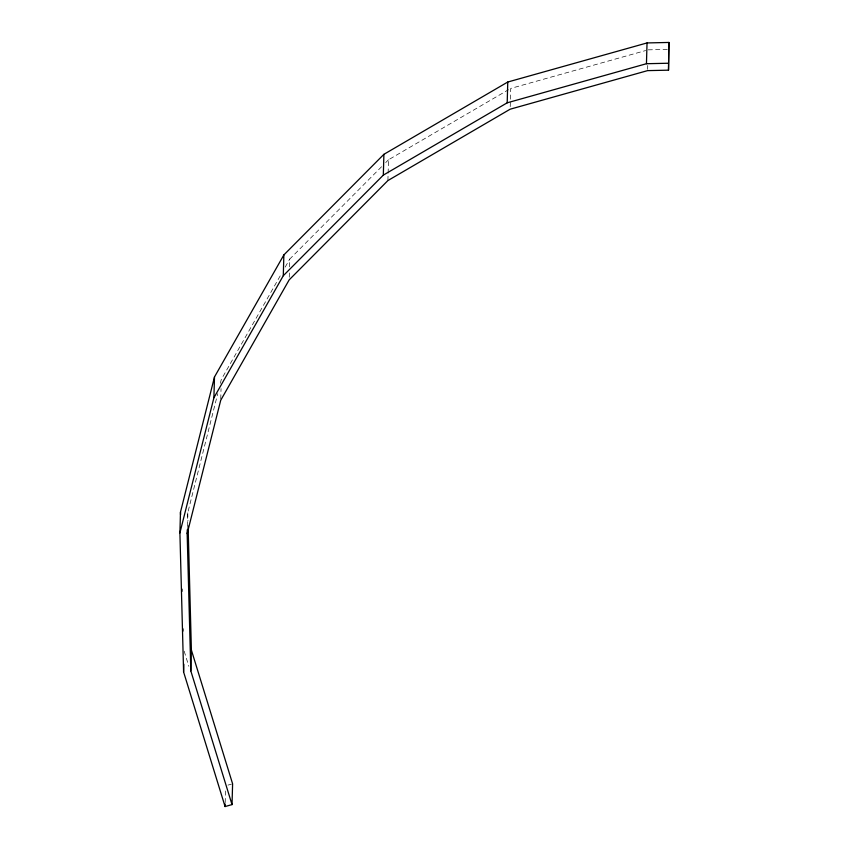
<?xml version="1.0" encoding="UTF-8"?>
<svg xmlns="http://www.w3.org/2000/svg" width="849" height="849" viewBox="0 0 849 849"><rect width="100%" height="100%" fill="white"/><g stroke="black" fill="none" stroke-linecap="round" stroke-linejoin="round"><path stroke-width="0.64" stroke-dasharray="4.25 3.18" d="M187.385 525.86L187.746 512.87L217.747 393.596M220.751 398.977L221.048 388.587M225.187 802.655L225.547 789.655M289.265 277.241L289.403 272.051M289.551 266.851L289.764 259.051L381.976 166.33M387.908 180.561L388.492 159.782L508.445 89.75M510.228 106.613L510.737 88.423L645.622 50.558M647.628 69.331L647.734 65.437M220.326 383.334L221.302 379.492L281.295 273.962M285.2 267.085L289.764 259.051M385.701 162.583L388.492 159.782M227.978 785.113L231.448 784.136M648.169 49.847L667.792 49.412M184.18 651.172L188.828 666.263M187.746 512.87L187.958 520.787M182.524 588.93L182.599 591.573M183.586 628.663L183.649 631.306"/><path stroke-width="1.27" d="M179.903 532.907L180.487 512.117L214.489 376.956L283.863 254.923L383.897 154.327L507.766 82.024L647.034 42.938L668.916 42.45L668.513 70.17L647.585 70.626L510.153 109.203L387.908 180.561L289.191 279.841L220.719 400.272L187.162 533.65L190.813 670.89L232.021 804.597L225.081 806.55L183.596 671.962L179.903 532.907L213.906 397.746L214.489 376.956M187.162 533.65L187.268 529.755M183.596 671.962L183.819 664.162M190.813 670.89L191.396 650.101L188.096 526.062M225.081 806.55L225.155 803.95M232.021 804.597L232.605 783.818L191.396 650.101M213.906 397.746L283.29 275.713L283.863 254.923M283.29 275.713L383.324 175.117L383.897 154.327M383.324 175.117L507.193 102.814L507.766 82.024M507.193 102.814L646.45 63.717L647.034 42.938M668.513 70.17L668.916 42.45M646.45 63.717L668.333 63.24M180.487 512.117L180.55 514.759"/></g></svg>
